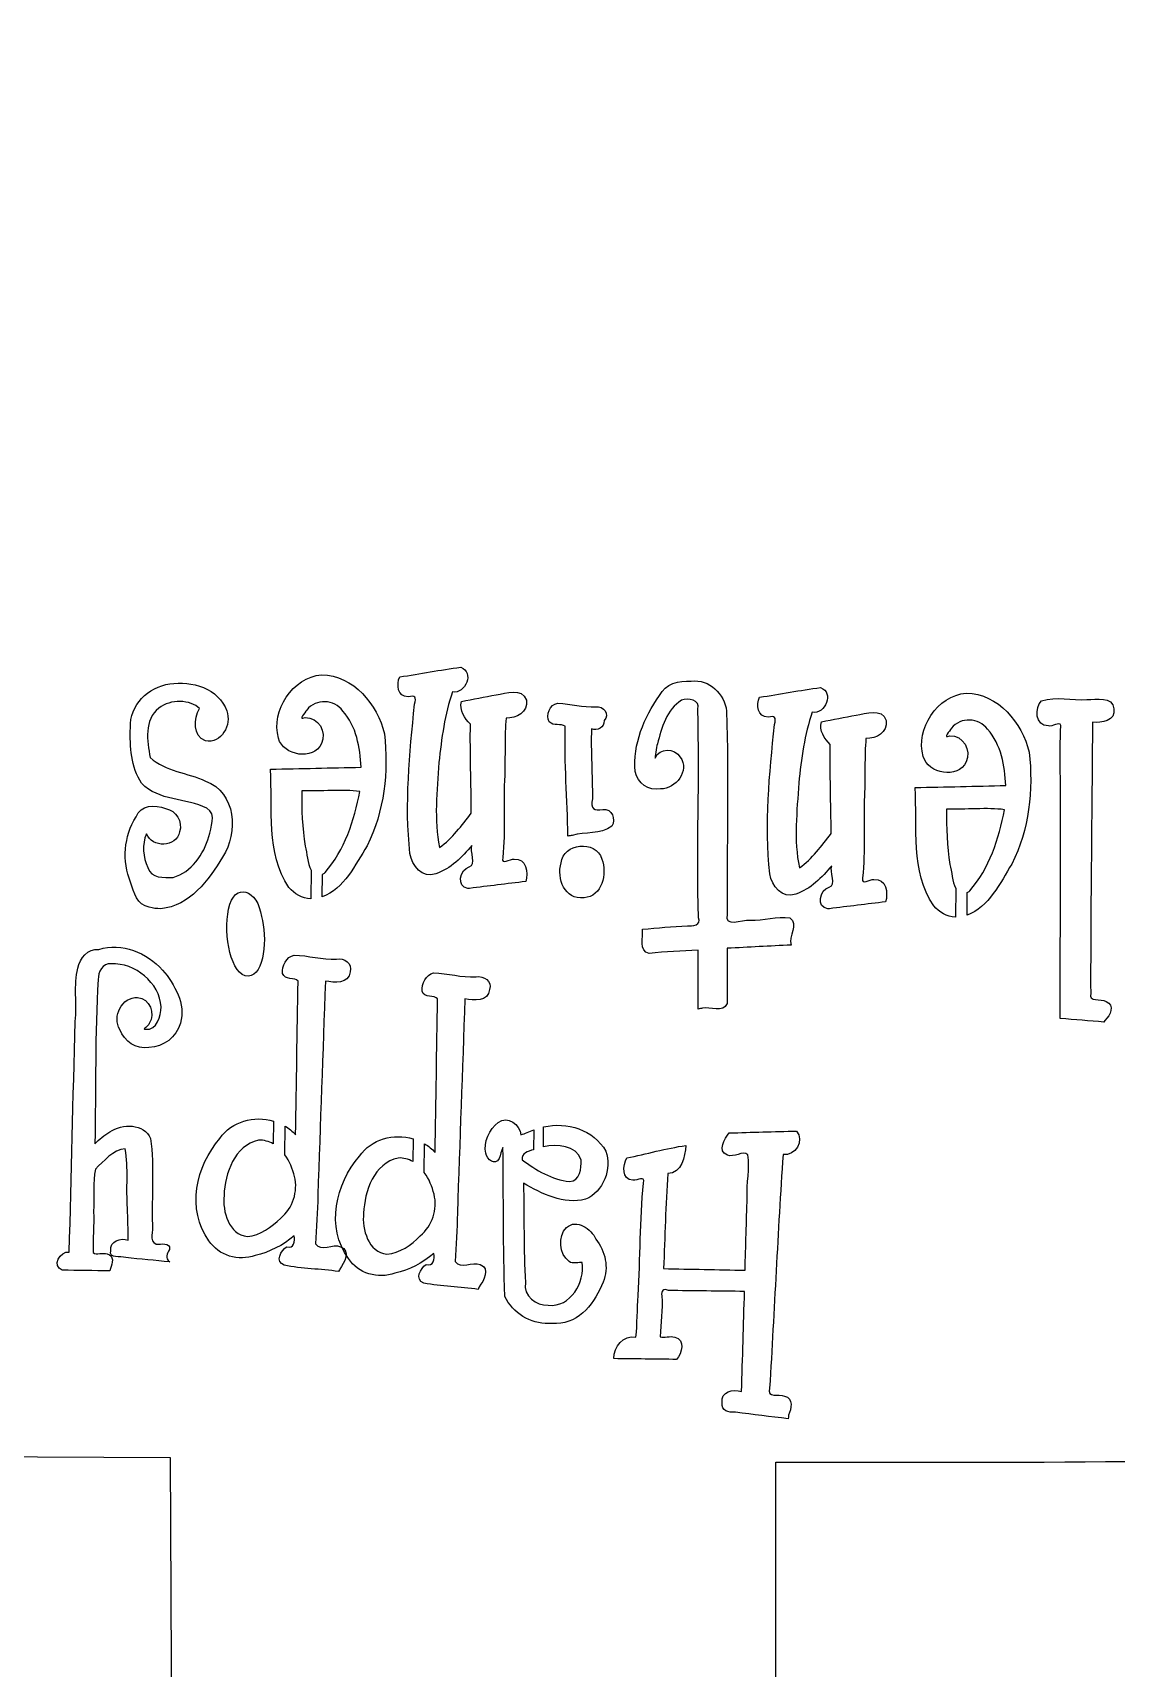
# Model space of a CAD drawing. Header units: centimetres. Extents: x -49.2 to 12.2, y -35.7 to 19.9.
# Drawn here: x -5.33 to 2.68, y -22.8 to -10.72 of the extents above; entities that cross this region are included whole.
import ezdxf

# ---------------------------------------------------------------- set-up
doc = ezdxf.new("R2010")
doc.units = ezdxf.units.CM
doc.header["$MEASUREMENT"] = 0
doc.layers.add('Layer 1', color=7, linetype='Continuous')

msp = doc.modelspace()

# ---------------------------------------------------------------- linework, layer by layer
at = {"layer": 'Layer 1', "color": 254}
msp.add_open_spline([(-4.13865, -35.56264), (-4.22964, -35.50513), (-4.24701, -34.604), (-4.27734, -28.36907), (-4.27734, -28.36907), (-4.27734, -28.36907), (-4.31201, -21.24124), (-4.31201, -21.24124), (-4.31201, -21.24124), (-4.31201, -21.24124), (-6.76703, -21.22823), (-6.76703, -21.22823), (-6.76703, -21.22823), (-8.51962, -21.21894), (-9.23604, -21.19257), (-9.27097, -21.13604), (-9.27097, -21.13604), (-9.29789, -21.09249), (-9.30585, -19.80331), (-9.28867, -18.27119), (-9.28867, -18.27119), (-9.27149, -16.73908), (-9.27877, -15.19768), (-9.30485, -14.84587), (-9.30485, -14.84587), (-9.30485, -14.84587), (-9.35227, -14.2062), (-9.35227, -14.2062), (-9.35227, -14.2062), (-9.35227, -14.2062), (-9.79465, -14.65517), (-9.79465, -14.65517), (-9.79465, -14.65517), (-9.79465, -14.65517), (-10.23703, -15.10413), (-10.23703, -15.10413), (-10.23703, -15.10413), (-10.23703, -15.10413), (-12.86795, -15.10413), (-12.86795, -15.10413), (-12.86795, -15.10413), (-12.86795, -15.10413), (-15.49887, -15.10413), (-15.49887, -15.10413), (-15.49887, -15.10413), (-15.49887, -15.10413), (-16.05989, -14.5045), (-16.05989, -14.5045), (-16.05989, -14.5045), (-16.05989, -14.5045), (-16.62091, -13.90486), (-16.62091, -13.90486), (-16.62091, -13.90486), (-16.62091, -13.90486), (-16.61948, -8.00331), (-16.61948, -8.00331), (-16.61948, -8.00331), (-16.61948, -8.00331), (-16.61804, -2.10177), (-16.61804, -2.10177), (-16.61804, -2.10177), (-16.61804, -2.10177), (-16.08503, -1.49499), (-16.08503, -1.49499), (-16.08503, -1.49499), (-16.08503, -1.49499), (-15.55202, -0.88822), (-15.55202, -0.88822), (-15.55202, -0.88822), (-15.55202, -0.88822), (-12.86636, -0.88822), (-12.86636, -0.88822), (-12.86636, -0.88822), (-12.86636, -0.88822), (-10.1807, -0.88822), (-10.1807, -0.88822), (-10.1807, -0.88822), (-10.1807, -0.88822), (-9.77748, -1.34489), (-9.77748, -1.34489), (-9.77748, -1.34489), (-9.77748, -1.34489), (-9.37427, -1.80157), (-9.37427, -1.80157), (-9.37427, -1.80157), (-9.37427, -1.80157), (-9.3316, -1.54328), (-9.3316, -1.54328), (-9.3316, -1.54328), (-9.30814, -1.40122), (-9.29033, 0.16134), (-9.29203, 1.92907), (-9.29203, 1.92907), (-9.29372, 3.6968), (-9.27135, 5.16693), (-9.24231, 5.19601), (-9.24231, 5.19601), (-9.21327, 5.2251), (-8.09207, 5.2645), (-6.75076, 5.28357), (-6.75076, 5.28357), (-6.75076, 5.28357), (-4.31201, 5.31824), (-4.31201, 5.31824), (-4.31201, 5.31824), (-4.31201, 5.31824), (-4.27734, 12.46087), (-4.27734, 12.46087), (-4.27734, 12.46087), (-4.27734, 12.46087), (-4.24267, 19.6035), (-4.24267, 19.6035), (-4.24267, 19.6035), (-4.24267, 19.6035), (-2.16257, 19.58297), (-2.16257, 19.58297), (-2.16257, 19.58297), (-0.89177, 19.57043), (-0.05538, 19.53537), (-0.01284, 19.49285), (-0.01284, 19.49285), (0.03258, 19.44744), (0.06339, 16.98585), (0.07581, 12.40951), (0.07581, 12.40951), (0.08627, 8.55195), (0.10766, 5.38294), (0.12334, 5.36726), (0.12334, 5.36726), (0.13902, 5.35158), (1.19144, 5.32369), (2.46205, 5.30528), (2.46205, 5.30528), (3.90603, 5.28436), (4.80477, 5.24483), (4.85896, 5.19985), (4.85896, 5.19985), (4.92615, 5.14409), (4.94634, 4.34545), (4.94868, 1.65176), (4.94868, 1.65176), (4.94868, 1.65176), (4.9517, -1.82438), (4.9517, -1.82438), (4.9517, -1.82438), (4.9517, -1.82438), (5.34742, -1.38954), (5.34742, -1.38954), (5.34742, -1.38954), (5.56507, -1.15038), (5.8281, -0.93194), (5.93194, -0.90412), (5.93194, -0.90412), (6.03578, -0.8763), (7.25869, -0.86915), (8.64953, -0.88822), (8.64953, -0.88822), (8.64953, -0.88822), (11.17832, -0.92289), (11.17832, -0.92289), (11.17832, -0.92289), (11.17832, -0.92289), (11.70265, -1.50299), (11.70265, -1.50299), (11.70265, -1.50299), (11.70265, -1.50299), (12.22698, -2.08309), (12.22698, -2.08309), (12.22698, -2.08309), (12.22698, -2.08309), (12.22698, -7.98721), (12.22698, -7.98721), (12.22698, -7.98721), (12.22698, -7.98721), (12.22698, -13.89133), (12.22698, -13.89133), (12.22698, -13.89133), (12.22698, -13.89133), (11.69612, -14.49773), (11.69612, -14.49773), (11.69612, -14.49773), (11.69612, -14.49773), (11.16525, -15.10413), (11.16525, -15.10413), (11.16525, -15.10413), (11.16525, -15.10413), (8.48997, -15.10413), (8.48997, -15.10413), (8.48997, -15.10413), (8.48997, -15.10413), (5.81468, -15.10413), (5.81468, -15.10413), (5.81468, -15.10413), (5.81468, -15.10413), (5.38207, -14.64067), (5.38207, -14.64067), (5.38207, -14.64067), (5.38207, -14.64067), (4.94945, -14.17721), (4.94945, -14.17721), (4.94945, -14.17721), (4.94945, -14.17721), (4.93022, -17.65148), (4.93022, -17.65148), (4.93022, -17.65148), (4.91965, -19.56233), (4.89264, -21.14408), (4.87022, -21.16647), (4.87022, -21.16647), (4.8099, -21.22673), (3.381, -21.27549), (1.66907, -21.27571), (1.66907, -21.27571), (1.66907, -21.27571), (0.1608, -21.27591), (0.1608, -21.27591), (0.1608, -21.27591), (0.1608, -21.27591), (0.1608, -28.38143), (0.1608, -28.38143), (0.1608, -28.38143), (0.1608, -35.33547), (0.15794, -35.48847), (0.02666, -35.55873), (0.02666, -35.55873), (-0.14546, -35.65085), (-3.99338, -35.65446), (-4.13865, -35.56264)], degree=3, knots=[0, 0, 0, 0, 0.01724138, 0.01724138, 0.01724138, 0.01724138, 0.03448276, 0.03448276, 0.03448276, 0.03448276, 0.05172414, 0.05172414, 0.05172414, 0.05172414, 0.06896552, 0.06896552, 0.06896552, 0.06896552, 0.0862069, 0.0862069, 0.0862069, 0.0862069, 0.10344828, 0.10344828, 0.10344828, 0.10344828, 0.12068966, 0.12068966, 0.12068966, 0.12068966, 0.13793103, 0.13793103, 0.13793103, 0.13793103, 0.15517241, 0.15517241, 0.15517241, 0.15517241, 0.17241379, 0.17241379, 0.17241379, 0.17241379, 0.18965517, 0.18965517, 0.18965517, 0.18965517, 0.20689655, 0.20689655, 0.20689655, 0.20689655, 0.22413793, 0.22413793, 0.22413793, 0.22413793, 0.24137931, 0.24137931, 0.24137931, 0.24137931, 0.25862069, 0.25862069, 0.25862069, 0.25862069, 0.27586207, 0.27586207, 0.27586207, 0.27586207, 0.29310345, 0.29310345, 0.29310345, 0.29310345, 0.31034483, 0.31034483, 0.31034483, 0.31034483, 0.32758621, 0.32758621, 0.32758621, 0.32758621, 0.34482759, 0.34482759, 0.34482759, 0.34482759, 0.36206897, 0.36206897, 0.36206897, 0.36206897, 0.37931034, 0.37931034, 0.37931034, 0.37931034, 0.39655172, 0.39655172, 0.39655172, 0.39655172, 0.4137931, 0.4137931, 0.4137931, 0.4137931, 0.43103448, 0.43103448, 0.43103448, 0.43103448, 0.44827586, 0.44827586, 0.44827586, 0.44827586, 0.46551724, 0.46551724, 0.46551724, 0.46551724, 0.48275862, 0.48275862, 0.48275862, 0.48275862, 0.5, 0.5, 0.5, 0.5, 0.51724138, 0.51724138, 0.51724138, 0.51724138, 0.53448276, 0.53448276, 0.53448276, 0.53448276, 0.55172414, 0.55172414, 0.55172414, 0.55172414, 0.56896552, 0.56896552, 0.56896552, 0.56896552, 0.5862069, 0.5862069, 0.5862069, 0.5862069, 0.60344828, 0.60344828, 0.60344828, 0.60344828, 0.62068966, 0.62068966, 0.62068966, 0.62068966, 0.63793103, 0.63793103, 0.63793103, 0.63793103, 0.65517241, 0.65517241, 0.65517241, 0.65517241, 0.67241379, 0.67241379, 0.67241379, 0.67241379, 0.68965517, 0.68965517, 0.68965517, 0.68965517, 0.70689655, 0.70689655, 0.70689655, 0.70689655, 0.72413793, 0.72413793, 0.72413793, 0.72413793, 0.74137931, 0.74137931, 0.74137931, 0.74137931, 0.75862069, 0.75862069, 0.75862069, 0.75862069, 0.77586207, 0.77586207, 0.77586207, 0.77586207, 0.79310345, 0.79310345, 0.79310345, 0.79310345, 0.81034483, 0.81034483, 0.81034483, 0.81034483, 0.82758621, 0.82758621, 0.82758621, 0.82758621, 0.84482759, 0.84482759, 0.84482759, 0.84482759, 0.86206897, 0.86206897, 0.86206897, 0.86206897, 0.87931034, 0.87931034, 0.87931034, 0.87931034, 0.89655172, 0.89655172, 0.89655172, 0.89655172, 0.9137931, 0.9137931, 0.9137931, 0.9137931, 0.93103448, 0.93103448, 0.93103448, 0.93103448, 0.94827586, 0.94827586, 0.94827586, 0.94827586, 0.96551724, 0.96551724, 0.96551724, 0.96551724, 1, 1, 1, 1], dxfattribs=at)
at = {"layer": 'Layer 1'}
for points, knots in [([(-2.10081, -17.03804), (-1.96367, -17.02059), (-1.82477, -17.00419), (-1.68688, -16.98773), (-1.68688, -16.98773), (-1.66588, -16.92248), (-1.68243, -16.81149), (-1.77222, -16.82258), (-1.77222, -16.82258), (-1.80238, -16.81641), (-1.86867, -16.87314), (-1.8563, -16.81031), (-1.8563, -16.81031), (-1.83558, -16.60951), (-1.85281, -16.40667), (-1.8422, -16.20423), (-1.8422, -16.20423), (-1.83735, -16.06409), (-1.84297, -15.91429), (-1.83167, -15.78007), (-1.83167, -15.78007), (-1.75659, -15.785), (-1.6677, -15.7364), (-1.68208, -15.64937), (-1.68208, -15.64937), (-1.71464, -15.55081), (-1.83279, -15.60035), (-1.90478, -15.60855), (-1.90478, -15.60855), (-1.99032, -15.62434), (-2.0757, -15.64103), (-2.16109, -15.65766), (-2.16109, -15.65766), (-2.17819, -15.72495), (-2.13904, -15.78131), (-2.09532, -15.82563), (-2.09532, -15.82563), (-2.09842, -16.04038), (-2.09059, -16.2639), (-2.08866, -16.48189), (-2.08866, -16.48189), (-2.16071, -16.57262), (-2.22836, -16.67093), (-2.32305, -16.73624), (-2.32305, -16.73624), (-2.36646, -16.53121), (-2.34011, -16.31676), (-2.32831, -16.10865), (-2.32831, -16.10865), (-2.30857, -15.93434), (-2.28489, -15.74717), (-2.22843, -15.58739), (-2.22843, -15.58739), (-2.13126, -15.60516), (-2.06374, -15.43833), (-2.16726, -15.40572), (-2.16726, -15.40572), (-2.31675, -15.4241), (-2.46712, -15.45419), (-2.61703, -15.47646), (-2.61703, -15.47646), (-2.6446, -15.53154), (-2.63256, -15.62592), (-2.55492, -15.6231), (-2.55492, -15.6231), (-2.50476, -15.61208), (-2.49218, -15.62572), (-2.50746, -15.67737), (-2.50746, -15.67737), (-2.54484, -16.04325), (-2.58219, -16.41467), (-2.54198, -16.78145), (-2.54198, -16.78145), (-2.52915, -16.87008), (-2.44893, -16.96865), (-2.3505, -16.93003), (-2.3505, -16.93003), (-2.24006, -16.89377), (-2.15659, -16.80741), (-2.0845, -16.72035), (-2.0845, -16.72035), (-2.10215, -16.76421), (-2.04666, -16.86661), (-2.10329, -16.87864), (-2.10329, -16.87864), (-2.17315, -16.89567), (-2.20111, -17.03039), (-2.11384, -17.03833), (-2.11384, -17.03833), (-2.1095, -17.03822), (-2.10511, -17.03881), (-2.10081, -17.03804)], [0, 0, 0, 0, 0.04166667, 0.04166667, 0.04166667, 0.04166667, 0.08333333, 0.08333333, 0.08333333, 0.08333333, 0.125, 0.125, 0.125, 0.125, 0.16666667, 0.16666667, 0.16666667, 0.16666667, 0.20833333, 0.20833333, 0.20833333, 0.20833333, 0.25, 0.25, 0.25, 0.25, 0.29166667, 0.29166667, 0.29166667, 0.29166667, 0.33333333, 0.33333333, 0.33333333, 0.33333333, 0.375, 0.375, 0.375, 0.375, 0.41666667, 0.41666667, 0.41666667, 0.41666667, 0.45833333, 0.45833333, 0.45833333, 0.45833333, 0.5, 0.5, 0.5, 0.5, 0.54166667, 0.54166667, 0.54166667, 0.54166667, 0.58333333, 0.58333333, 0.58333333, 0.58333333, 0.625, 0.625, 0.625, 0.625, 0.66666667, 0.66666667, 0.66666667, 0.66666667, 0.70833333, 0.70833333, 0.70833333, 0.70833333, 0.75, 0.75, 0.75, 0.75, 0.79166667, 0.79166667, 0.79166667, 0.79166667, 0.83333333, 0.83333333, 0.83333333, 0.83333333, 0.875, 0.875, 0.875, 0.875, 0.91666667, 0.91666667, 0.91666667, 0.91666667, 1, 1, 1, 1]), ([(-4.38233, -17.18797), (-4.16779, -17.17001), (-4.02955, -16.97536), (-3.92539, -16.80705), (-3.92539, -16.80705), (-3.80801, -16.62627), (-3.82491, -16.3298), (-4.0518, -16.24621), (-4.0518, -16.24621), (-4.18509, -16.182), (-4.34813, -16.17686), (-4.46062, -16.07181), (-4.46062, -16.07181), (-4.48457, -15.95366), (-4.50744, -15.79024), (-4.39585, -15.70711), (-4.39585, -15.70711), (-4.31298, -15.63923), (-4.16173, -15.64293), (-4.09526, -15.71101), (-4.09526, -15.71101), (-4.14057, -15.78198), (-4.14629, -15.91591), (-4.05256, -15.9486), (-4.05256, -15.9486), (-3.93633, -15.97309), (-3.85536, -15.82817), (-3.89543, -15.728), (-3.89543, -15.728), (-3.95194, -15.56076), (-4.15638, -15.50312), (-4.31609, -15.52827), (-4.31609, -15.52827), (-4.4741, -15.54915), (-4.61515, -15.68498), (-4.60633, -15.85151), (-4.60633, -15.85151), (-4.61234, -15.99154), (-4.60299, -16.14313), (-4.52413, -16.26189), (-4.52413, -16.26189), (-4.39725, -16.39556), (-4.19587, -16.36883), (-4.04103, -16.44564), (-4.04103, -16.44564), (-3.96784, -16.49133), (-4.01476, -16.58995), (-4.02653, -16.6559), (-4.02653, -16.6559), (-4.06627, -16.78499), (-4.15549, -16.92049), (-4.29059, -16.95698), (-4.29059, -16.95698), (-4.35912, -16.95629), (-4.45527, -16.96849), (-4.4786, -16.88423), (-4.4786, -16.88423), (-4.51332, -16.80679), (-4.52327, -16.71431), (-4.48763, -16.6351), (-4.48763, -16.6351), (-4.44798, -16.74147), (-4.26661, -16.73661), (-4.24388, -16.62098), (-4.24388, -16.62098), (-4.21756, -16.54551), (-4.26908, -16.46322), (-4.34671, -16.449), (-4.34671, -16.449), (-4.42235, -16.41959), (-4.53261, -16.41941), (-4.5648, -16.51006), (-4.5648, -16.51006), (-4.65477, -16.65368), (-4.66953, -16.83615), (-4.60485, -16.99281), (-4.60485, -16.99281), (-4.5809, -17.06669), (-4.55794, -17.16491), (-4.46737, -17.17619), (-4.46737, -17.17619), (-4.43979, -17.184), (-4.41128, -17.18941), (-4.38233, -17.18797)], [0, 0, 0, 0, 0.04545455, 0.04545455, 0.04545455, 0.04545455, 0.09090909, 0.09090909, 0.09090909, 0.09090909, 0.13636364, 0.13636364, 0.13636364, 0.13636364, 0.18181818, 0.18181818, 0.18181818, 0.18181818, 0.22727273, 0.22727273, 0.22727273, 0.22727273, 0.27272727, 0.27272727, 0.27272727, 0.27272727, 0.31818182, 0.31818182, 0.31818182, 0.31818182, 0.36363636, 0.36363636, 0.36363636, 0.36363636, 0.40909091, 0.40909091, 0.40909091, 0.40909091, 0.45454545, 0.45454545, 0.45454545, 0.45454545, 0.5, 0.5, 0.5, 0.5, 0.54545455, 0.54545455, 0.54545455, 0.54545455, 0.59090909, 0.59090909, 0.59090909, 0.59090909, 0.63636364, 0.63636364, 0.63636364, 0.63636364, 0.68181818, 0.68181818, 0.68181818, 0.68181818, 0.72727273, 0.72727273, 0.72727273, 0.72727273, 0.77272727, 0.77272727, 0.77272727, 0.77272727, 0.81818182, 0.81818182, 0.81818182, 0.81818182, 0.86363636, 0.86363636, 0.86363636, 0.86363636, 0.90909091, 0.90909091, 0.90909091, 0.90909091, 1, 1, 1, 1]), ([(-3.27494, -17.11634), (-3.27494, -17.11634), (-3.27245, -16.90314), (-3.27245, -16.90314), (-3.27245, -16.90314), (-3.29999, -16.85147), (-3.30013, -16.78017), (-3.31597, -16.72588), (-3.31597, -16.72588), (-3.33754, -16.59155), (-3.34206, -16.4547), (-3.34159, -16.31824), (-3.34159, -16.31824), (-3.20176, -16.32213), (-3.03695, -16.30492), (-2.91266, -16.32195), (-2.91266, -16.32195), (-2.95254, -16.53616), (-3.02381, -16.75574), (-3.16933, -16.92172), (-3.16933, -16.92172), (-3.17499, -16.92616), (-3.18108, -16.93053), (-3.18728, -16.93454), (-3.18728, -16.93454), (-3.18728, -16.93454), (-3.18923, -17.10084), (-3.18923, -17.10084), (-3.18923, -17.10084), (-3.02894, -17.04181), (-2.94313, -16.86172), (-2.85874, -16.72341), (-2.85874, -16.72341), (-2.73069, -16.47071), (-2.69835, -16.17471), (-2.73011, -15.89633), (-2.73011, -15.89633), (-2.78246, -15.6815), (-2.95823, -15.46333), (-3.1948, -15.46097), (-3.1948, -15.46097), (-3.40951, -15.47948), (-3.56874, -15.7249), (-3.51333, -15.9293), (-3.51333, -15.9293), (-3.47684, -16.05804), (-3.25479, -16.09833), (-3.19553, -15.96862), (-3.19553, -15.96862), (-3.15531, -15.88394), (-3.21749, -15.77084), (-3.31617, -15.77743), (-3.31617, -15.77743), (-3.37241, -15.79871), (-3.31775, -15.74043), (-3.30379, -15.72113), (-3.30379, -15.72113), (-3.237, -15.63401), (-3.10165, -15.6421), (-3.03728, -15.72858), (-3.03728, -15.72858), (-2.93673, -15.8411), (-2.90998, -15.99826), (-2.9032, -16.14358), (-2.9032, -16.14358), (-3.12642, -16.14852), (-3.34965, -16.15362), (-3.57288, -16.15833), (-3.57288, -16.15833), (-3.55373, -16.44929), (-3.60875, -16.77624), (-3.43546, -17.03065), (-3.43546, -17.03065), (-3.39566, -17.07885), (-3.33733, -17.112), (-3.27494, -17.11634)], [0, 0, 0, 0, 0.05, 0.05, 0.05, 0.05, 0.1, 0.1, 0.1, 0.1, 0.15, 0.15, 0.15, 0.15, 0.2, 0.2, 0.2, 0.2, 0.25, 0.25, 0.25, 0.25, 0.3, 0.3, 0.3, 0.3, 0.35, 0.35, 0.35, 0.35, 0.4, 0.4, 0.4, 0.4, 0.45, 0.45, 0.45, 0.45, 0.5, 0.5, 0.5, 0.5, 0.55, 0.55, 0.55, 0.55, 0.6, 0.6, 0.6, 0.6, 0.65, 0.65, 0.65, 0.65, 0.7, 0.7, 0.7, 0.7, 0.75, 0.75, 0.75, 0.75, 0.8, 0.8, 0.8, 0.8, 0.85, 0.85, 0.85, 0.85, 0.9, 0.9, 0.9, 0.9, 1, 1, 1, 1]), ([(-0.38163, -17.92152), (-0.32454, -17.90998), (-0.22765, -17.96107), (-0.19977, -17.8878), (-0.19977, -17.8878), (-0.19806, -17.75236), (-0.19889, -17.61633), (-0.19803, -17.48067), (-0.19803, -17.48067), (-0.04039, -17.47225), (0.11723, -17.46348), (0.27496, -17.45677), (0.27496, -17.45677), (0.25018, -17.39178), (0.33142, -17.30415), (0.26525, -17.25516), (0.26525, -17.25516), (0.16877, -17.24495), (0.0679, -17.27335), (-0.03001, -17.27399), (-0.03001, -17.27399), (-0.09122, -17.26407), (-0.2251, -17.33342), (-0.1983, -17.22748), (-0.1983, -17.22748), (-0.20072, -16.72807), (-0.18906, -16.22805), (-0.20283, -15.72902), (-0.20283, -15.72902), (-0.21804, -15.60332), (-0.3314, -15.48969), (-0.46396, -15.50862), (-0.46396, -15.50862), (-0.55491, -15.50009), (-0.65489, -15.52733), (-0.69835, -15.61493), (-0.69835, -15.61493), (-0.81377, -15.77587), (-0.89679, -15.97453), (-0.87807, -16.17582), (-0.87807, -16.17582), (-0.86339, -16.26232), (-0.77647, -16.32094), (-0.69056, -16.30366), (-0.69056, -16.30366), (-0.57861, -16.30422), (-0.47389, -16.16898), (-0.54482, -16.0684), (-0.54482, -16.0684), (-0.58676, -16.00036), (-0.69901, -15.99775), (-0.7309, -16.07603), (-0.7309, -16.07603), (-0.73375, -16.07068), (-0.72159, -15.99734), (-0.71437, -15.97121), (-0.71437, -15.97121), (-0.68164, -15.85435), (-0.64766, -15.71437), (-0.5354, -15.64928), (-0.5354, -15.64928), (-0.48768, -15.63067), (-0.39496, -15.64301), (-0.4162, -15.7152), (-0.4162, -15.7152), (-0.39988, -16.22827), (-0.42712, -16.7431), (-0.41005, -17.25519), (-0.41005, -17.25519), (-0.38632, -17.30904), (-0.45607, -17.31795), (-0.49298, -17.31384), (-0.49298, -17.31384), (-0.60343, -17.31876), (-0.71354, -17.33066), (-0.82376, -17.3394), (-0.82376, -17.3394), (-0.81837, -17.39669), (-0.85516, -17.50163), (-0.77419, -17.5196), (-0.77419, -17.5196), (-0.65569, -17.50375), (-0.53386, -17.5014), (-0.4136, -17.49362), (-0.4136, -17.49362), (-0.41258, -17.63928), (-0.41262, -17.78494), (-0.41229, -17.9306), (-0.41229, -17.9306), (-0.40207, -17.92757), (-0.39185, -17.92454), (-0.38163, -17.92152)], [0, 0, 0, 0, 0.04166667, 0.04166667, 0.04166667, 0.04166667, 0.08333333, 0.08333333, 0.08333333, 0.08333333, 0.125, 0.125, 0.125, 0.125, 0.16666667, 0.16666667, 0.16666667, 0.16666667, 0.20833333, 0.20833333, 0.20833333, 0.20833333, 0.25, 0.25, 0.25, 0.25, 0.29166667, 0.29166667, 0.29166667, 0.29166667, 0.33333333, 0.33333333, 0.33333333, 0.33333333, 0.375, 0.375, 0.375, 0.375, 0.41666667, 0.41666667, 0.41666667, 0.41666667, 0.45833333, 0.45833333, 0.45833333, 0.45833333, 0.5, 0.5, 0.5, 0.5, 0.54166667, 0.54166667, 0.54166667, 0.54166667, 0.58333333, 0.58333333, 0.58333333, 0.58333333, 0.625, 0.625, 0.625, 0.625, 0.66666667, 0.66666667, 0.66666667, 0.66666667, 0.70833333, 0.70833333, 0.70833333, 0.70833333, 0.75, 0.75, 0.75, 0.75, 0.79166667, 0.79166667, 0.79166667, 0.79166667, 0.83333333, 0.83333333, 0.83333333, 0.83333333, 0.875, 0.875, 0.875, 0.875, 0.91666667, 0.91666667, 0.91666667, 0.91666667, 1, 1, 1, 1]), ([(0.55713, -17.18823), (0.69427, -17.17078), (0.83317, -17.15437), (0.97106, -17.13792), (0.97106, -17.13792), (0.99206, -17.07266), (0.97551, -16.96168), (0.88572, -16.97277), (0.88572, -16.97277), (0.85556, -16.96659), (0.78927, -17.02332), (0.80163, -16.96049), (0.80163, -16.96049), (0.82235, -16.7597), (0.80513, -16.55686), (0.81573, -16.35442), (0.81573, -16.35442), (0.82059, -16.21427), (0.81497, -16.06447), (0.82627, -15.93026), (0.82627, -15.93026), (0.90135, -15.93519), (0.99024, -15.88659), (0.97585, -15.79955), (0.97585, -15.79955), (0.9433, -15.701), (0.82514, -15.75053), (0.75316, -15.75873), (0.75316, -15.75873), (0.66761, -15.77453), (0.58224, -15.79122), (0.49685, -15.80785), (0.49685, -15.80785), (0.47974, -15.87513), (0.5189, -15.9315), (0.56262, -15.97581), (0.56262, -15.97581), (0.55951, -16.19056), (0.56734, -16.41408), (0.56927, -16.63208), (0.56927, -16.63208), (0.49722, -16.72281), (0.42957, -16.82111), (0.33488, -16.88642), (0.33488, -16.88642), (0.29147, -16.6814), (0.31783, -16.46694), (0.32963, -16.25884), (0.32963, -16.25884), (0.34936, -16.08453), (0.37305, -15.89736), (0.4295, -15.73758), (0.4295, -15.73758), (0.52667, -15.75535), (0.5942, -15.58852), (0.49068, -15.5559), (0.49068, -15.5559), (0.34119, -15.57429), (0.19081, -15.60437), (0.0409, -15.62664), (0.0409, -15.62664), (0.01333, -15.68172), (0.02538, -15.7761), (0.10301, -15.77328), (0.10301, -15.77328), (0.15317, -15.76227), (0.16576, -15.77591), (0.15048, -15.82755), (0.15048, -15.82755), (0.11309, -16.19344), (0.07575, -16.56486), (0.11596, -16.93163), (0.11596, -16.93163), (0.12878, -17.02027), (0.209, -17.11884), (0.30743, -17.08022), (0.30743, -17.08022), (0.41787, -17.04396), (0.50135, -16.9576), (0.57343, -16.87054), (0.57343, -16.87054), (0.55579, -16.91439), (0.61127, -17.0168), (0.55465, -17.02883), (0.55465, -17.02883), (0.48479, -17.04586), (0.45682, -17.18058), (0.5441, -17.18851), (0.5441, -17.18851), (0.54844, -17.1884), (0.55282, -17.18899), (0.55713, -17.18823)], [0, 0, 0, 0, 0.04166667, 0.04166667, 0.04166667, 0.04166667, 0.08333333, 0.08333333, 0.08333333, 0.08333333, 0.125, 0.125, 0.125, 0.125, 0.16666667, 0.16666667, 0.16666667, 0.16666667, 0.20833333, 0.20833333, 0.20833333, 0.20833333, 0.25, 0.25, 0.25, 0.25, 0.29166667, 0.29166667, 0.29166667, 0.29166667, 0.33333333, 0.33333333, 0.33333333, 0.33333333, 0.375, 0.375, 0.375, 0.375, 0.41666667, 0.41666667, 0.41666667, 0.41666667, 0.45833333, 0.45833333, 0.45833333, 0.45833333, 0.5, 0.5, 0.5, 0.5, 0.54166667, 0.54166667, 0.54166667, 0.54166667, 0.58333333, 0.58333333, 0.58333333, 0.58333333, 0.625, 0.625, 0.625, 0.625, 0.66666667, 0.66666667, 0.66666667, 0.66666667, 0.70833333, 0.70833333, 0.70833333, 0.70833333, 0.75, 0.75, 0.75, 0.75, 0.79166667, 0.79166667, 0.79166667, 0.79166667, 0.83333333, 0.83333333, 0.83333333, 0.83333333, 0.875, 0.875, 0.875, 0.875, 0.91666667, 0.91666667, 0.91666667, 0.91666667, 1, 1, 1, 1]), ([(-1.3438, -16.64724), (-1.24741, -16.61975), (-1.13521, -16.64132), (-1.05081, -16.57988), (-1.05081, -16.57988), (-1.01906, -16.52707), (-1.04884, -16.44612), (-1.11795, -16.45489), (-1.11795, -16.45489), (-1.18246, -16.46892), (-1.20966, -16.45017), (-1.1936, -16.37675), (-1.1936, -16.37675), (-1.19485, -16.20611), (-1.20583, -16.0247), (-1.20131, -15.8607), (-1.20131, -15.8607), (-1.15722, -15.87735), (-1.10495, -15.84866), (-1.10811, -15.79969), (-1.10811, -15.79969), (-1.06468, -15.75335), (-1.11131, -15.68888), (-1.16901, -15.69736), (-1.16901, -15.69736), (-1.2644, -15.70144), (-1.35394, -15.67611), (-1.44919, -15.6715), (-1.44919, -15.6715), (-1.51043, -15.67643), (-1.53918, -15.76071), (-1.51245, -15.80886), (-1.51245, -15.80886), (-1.48178, -15.8408), (-1.42687, -15.82079), (-1.39515, -15.83977), (-1.39515, -15.83977), (-1.40179, -16.10906), (-1.37949, -16.38158), (-1.37512, -16.65208), (-1.37512, -16.65208), (-1.36468, -16.65047), (-1.35424, -16.64885), (-1.3438, -16.64724)], [0, 0, 0, 0, 0.08333333, 0.08333333, 0.08333333, 0.08333333, 0.16666667, 0.16666667, 0.16666667, 0.16666667, 0.25, 0.25, 0.25, 0.25, 0.33333333, 0.33333333, 0.33333333, 0.33333333, 0.41666667, 0.41666667, 0.41666667, 0.41666667, 0.5, 0.5, 0.5, 0.5, 0.58333333, 0.58333333, 0.58333333, 0.58333333, 0.66666667, 0.66666667, 0.66666667, 0.66666667, 0.75, 0.75, 0.75, 0.75, 0.83333333, 0.83333333, 0.83333333, 0.83333333, 1, 1, 1, 1]), ([(1.4871, -17.25142), (1.4871, -17.25142), (1.4896, -17.03822), (1.4896, -17.03822), (1.4896, -17.03822), (1.46206, -16.98654), (1.46192, -16.91524), (1.44608, -16.86096), (1.44608, -16.86096), (1.42451, -16.72662), (1.41998, -16.58978), (1.42045, -16.45332), (1.42045, -16.45332), (1.56029, -16.45721), (1.72509, -16.44), (1.84938, -16.45703), (1.84938, -16.45703), (1.80951, -16.67124), (1.73823, -16.89082), (1.59272, -17.0568), (1.59272, -17.0568), (1.58705, -17.06124), (1.58097, -17.06561), (1.57476, -17.06961), (1.57476, -17.06961), (1.57476, -17.06961), (1.57282, -17.23592), (1.57282, -17.23592), (1.57282, -17.23592), (1.7331, -17.17689), (1.81891, -16.9968), (1.9033, -16.85849), (1.9033, -16.85849), (2.03135, -16.60579), (2.06369, -16.30978), (2.03194, -16.03141), (2.03194, -16.03141), (1.97958, -15.81658), (1.80381, -15.5984), (1.56724, -15.59604), (1.56724, -15.59604), (1.35254, -15.61456), (1.19331, -15.85997), (1.24872, -16.06438), (1.24872, -16.06438), (1.28521, -16.19312), (1.50725, -16.23341), (1.56652, -16.1037), (1.56652, -16.1037), (1.60673, -16.01902), (1.54456, -15.90592), (1.44588, -15.91251), (1.44588, -15.91251), (1.38963, -15.93379), (1.4443, -15.87551), (1.45826, -15.8562), (1.45826, -15.8562), (1.52505, -15.76909), (1.6604, -15.77718), (1.72476, -15.86366), (1.72476, -15.86366), (1.82532, -15.97618), (1.85207, -16.13333), (1.85885, -16.27866), (1.85885, -16.27866), (1.63562, -16.2836), (1.4124, -16.2887), (1.18916, -16.29341), (1.18916, -16.29341), (1.20832, -16.58437), (1.1533, -16.91132), (1.32659, -17.16572), (1.32659, -17.16572), (1.36639, -17.21393), (1.42472, -17.24708), (1.4871, -17.25142)], [0, 0, 0, 0, 0.05, 0.05, 0.05, 0.05, 0.1, 0.1, 0.1, 0.1, 0.15, 0.15, 0.15, 0.15, 0.2, 0.2, 0.2, 0.2, 0.25, 0.25, 0.25, 0.25, 0.3, 0.3, 0.3, 0.3, 0.35, 0.35, 0.35, 0.35, 0.4, 0.4, 0.4, 0.4, 0.45, 0.45, 0.45, 0.45, 0.5, 0.5, 0.5, 0.5, 0.55, 0.55, 0.55, 0.55, 0.6, 0.6, 0.6, 0.6, 0.65, 0.65, 0.65, 0.65, 0.7, 0.7, 0.7, 0.7, 0.75, 0.75, 0.75, 0.75, 0.8, 0.8, 0.8, 0.8, 0.85, 0.85, 0.85, 0.85, 0.9, 0.9, 0.9, 0.9, 1, 1, 1, 1]), ([(2.59274, -18.01051), (2.62956, -17.9753), (2.66849, -17.90035), (2.60085, -17.87381), (2.60085, -17.87381), (2.55983, -17.8475), (2.46877, -17.88207), (2.48609, -17.8108), (2.48609, -17.8108), (2.48466, -17.14425), (2.49623, -16.4777), (2.49948, -15.81114), (2.49948, -15.81114), (2.56515, -15.81811), (2.6731, -15.80099), (2.65826, -15.71138), (2.65826, -15.71138), (2.64914, -15.61769), (2.52558, -15.64571), (2.45891, -15.64314), (2.45891, -15.64314), (2.34779, -15.6539), (2.23144, -15.61688), (2.12403, -15.65258), (2.12403, -15.65258), (2.07009, -15.70003), (2.07535, -15.844), (2.17396, -15.8386), (2.17396, -15.8386), (2.20177, -15.84967), (2.25412, -15.80319), (2.26648, -15.83491), (2.26648, -15.83491), (2.2531, -16.06325), (2.26811, -16.29348), (2.26251, -16.52315), (2.26251, -16.52315), (2.26218, -17.01489), (2.26187, -17.50664), (2.26203, -17.99839), (2.26203, -17.99839), (2.36935, -18.00706), (2.47661, -18.01631), (2.58388, -18.0256), (2.58388, -18.0256), (2.58388, -18.0256), (2.59091, -18.01362), (2.59091, -18.01362), (2.59091, -18.01362), (2.59091, -18.01362), (2.59274, -18.01051), (2.59274, -18.01051)], [0, 0, 0, 0, 0.07142857, 0.07142857, 0.07142857, 0.07142857, 0.14285714, 0.14285714, 0.14285714, 0.14285714, 0.21428571, 0.21428571, 0.21428571, 0.21428571, 0.28571429, 0.28571429, 0.28571429, 0.28571429, 0.35714286, 0.35714286, 0.35714286, 0.35714286, 0.42857143, 0.42857143, 0.42857143, 0.42857143, 0.5, 0.5, 0.5, 0.5, 0.57142857, 0.57142857, 0.57142857, 0.57142857, 0.64285714, 0.64285714, 0.64285714, 0.64285714, 0.71428571, 0.71428571, 0.71428571, 0.71428571, 0.78571429, 0.78571429, 0.78571429, 0.78571429, 0.85714286, 0.85714286, 0.85714286, 0.85714286, 1, 1, 1, 1]), ([(-1.25626, -17.10685), (-1.12093, -17.09959), (-1.08379, -16.92823), (-1.12483, -16.82134), (-1.12483, -16.82134), (-1.16752, -16.67828), (-1.41231, -16.70157), (-1.4252, -16.85039), (-1.4252, -16.85039), (-1.45964, -16.96538), (-1.39889, -17.12556), (-1.25626, -17.10685)], [0, 0, 0, 0, 0.25, 0.25, 0.25, 0.25, 0.5, 0.5, 0.5, 0.5, 1, 1, 1, 1]), ([(-3.73563, -17.68556), (-3.61442, -17.68209), (-3.59397, -17.39828), (-3.63931, -17.24542), (-3.63931, -17.24542), (-3.66178, -17.04923), (-3.83987, -16.98263), (-3.88182, -17.19155), (-3.88182, -17.19155), (-3.92193, -17.38053), (-3.86393, -17.68896), (-3.73563, -17.68556)], [0, 0, 0, 0, 0.25, 0.25, 0.25, 0.25, 0.5, 0.5, 0.5, 0.5, 1, 1, 1, 1]), ([(-4.75482, -19.8438), (-4.73738, -19.80867), (-4.7252, -19.74779), (-4.7781, -19.7368), (-4.7781, -19.7368), (-4.81051, -19.72445), (-4.85841, -19.74697), (-4.88185, -19.72741), (-4.88185, -19.72741), (-4.88445, -19.6269), (-4.87472, -19.52549), (-4.87811, -19.42436), (-4.87811, -19.42436), (-4.87129, -19.32102), (-4.88512, -19.20811), (-4.86539, -19.11075), (-4.86539, -19.11075), (-4.80264, -19.05322), (-4.73361, -18.96353), (-4.64563, -18.96177), (-4.64563, -18.96177), (-4.61864, -19.10507), (-4.64055, -19.2539), (-4.6276, -19.39947), (-4.6276, -19.39947), (-4.6258, -19.47802), (-4.624, -19.55656), (-4.6222, -19.6351), (-4.6222, -19.6351), (-4.67864, -19.61563), (-4.75937, -19.64257), (-4.75222, -19.71327), (-4.75222, -19.71327), (-4.76431, -19.77507), (-4.68051, -19.75071), (-4.64114, -19.76437), (-4.64114, -19.76437), (-4.53274, -19.77589), (-4.42411, -19.78496), (-4.31573, -19.79664), (-4.31573, -19.79664), (-4.35473, -19.76694), (-4.33676, -19.73531), (-4.3182, -19.70411), (-4.3182, -19.70411), (-4.31037, -19.64644), (-4.38251, -19.66812), (-4.41625, -19.66419), (-4.41625, -19.66419), (-4.4746, -19.64376), (-4.43354, -19.5644), (-4.4441, -19.52122), (-4.4441, -19.52122), (-4.4503, -19.30992), (-4.42909, -19.09541), (-4.45766, -18.88607), (-4.45766, -18.88607), (-4.50503, -18.76994), (-4.66863, -18.77461), (-4.75869, -18.8363), (-4.75869, -18.8363), (-4.79963, -18.86002), (-4.83673, -18.89031), (-4.86996, -18.92358), (-4.86996, -18.92358), (-4.8586, -18.51974), (-4.87211, -18.11336), (-4.84405, -17.71117), (-4.84405, -17.71117), (-4.84491, -17.65662), (-4.81374, -17.58745), (-4.74916, -17.5956), (-4.74916, -17.5956), (-4.5723, -17.58547), (-4.39127, -17.73506), (-4.37943, -17.91368), (-4.37943, -17.91368), (-4.38091, -17.98081), (-4.40975, -18.08645), (-4.49588, -18.07845), (-4.49588, -18.07845), (-4.52682, -18.0774), (-4.46876, -18.05568), (-4.46764, -18.03574), (-4.46764, -18.03574), (-4.41896, -17.96309), (-4.46442, -17.85184), (-4.55325, -17.84406), (-4.55325, -17.84406), (-4.66909, -17.83694), (-4.74339, -17.98527), (-4.68477, -18.08087), (-4.68477, -18.08087), (-4.65113, -18.16722), (-4.56442, -18.22999), (-4.46935, -18.21216), (-4.46935, -18.21216), (-4.36246, -18.20929), (-4.26528, -18.13727), (-4.23749, -18.03309), (-4.23749, -18.03309), (-4.19526, -17.89088), (-4.28055, -17.74619), (-4.36902, -17.64077), (-4.36902, -17.64077), (-4.48373, -17.51125), (-4.66997, -17.43879), (-4.84002, -17.48817), (-4.84002, -17.48817), (-4.92312, -17.48139), (-4.97772, -17.55419), (-4.99564, -17.62651), (-4.99564, -17.62651), (-5.02687, -17.75528), (-4.99942, -17.88987), (-5.01483, -18.02079), (-5.01483, -18.02079), (-5.03023, -18.58753), (-5.04101, -19.16011), (-5.05928, -19.7232), (-5.05928, -19.7232), (-5.1276, -19.7119), (-5.18796, -19.83018), (-5.11134, -19.8567), (-5.11134, -19.8567), (-4.99473, -19.86161), (-4.87598, -19.85977), (-4.75859, -19.86225), (-4.75859, -19.86225), (-4.75859, -19.86225), (-4.75631, -19.8511), (-4.75631, -19.8511), (-4.75631, -19.8511), (-4.75631, -19.8511), (-4.75482, -19.8438), (-4.75482, -19.8438)], [0, 0, 0, 0, 0.02857143, 0.02857143, 0.02857143, 0.02857143, 0.05714286, 0.05714286, 0.05714286, 0.05714286, 0.08571429, 0.08571429, 0.08571429, 0.08571429, 0.11428571, 0.11428571, 0.11428571, 0.11428571, 0.14285714, 0.14285714, 0.14285714, 0.14285714, 0.17142857, 0.17142857, 0.17142857, 0.17142857, 0.2, 0.2, 0.2, 0.2, 0.22857143, 0.22857143, 0.22857143, 0.22857143, 0.25714286, 0.25714286, 0.25714286, 0.25714286, 0.28571429, 0.28571429, 0.28571429, 0.28571429, 0.31428571, 0.31428571, 0.31428571, 0.31428571, 0.34285714, 0.34285714, 0.34285714, 0.34285714, 0.37142857, 0.37142857, 0.37142857, 0.37142857, 0.4, 0.4, 0.4, 0.4, 0.42857143, 0.42857143, 0.42857143, 0.42857143, 0.45714286, 0.45714286, 0.45714286, 0.45714286, 0.48571429, 0.48571429, 0.48571429, 0.48571429, 0.51428571, 0.51428571, 0.51428571, 0.51428571, 0.54285714, 0.54285714, 0.54285714, 0.54285714, 0.57142857, 0.57142857, 0.57142857, 0.57142857, 0.6, 0.6, 0.6, 0.6, 0.62857143, 0.62857143, 0.62857143, 0.62857143, 0.65714286, 0.65714286, 0.65714286, 0.65714286, 0.68571429, 0.68571429, 0.68571429, 0.68571429, 0.71428571, 0.71428571, 0.71428571, 0.71428571, 0.74285714, 0.74285714, 0.74285714, 0.74285714, 0.77142857, 0.77142857, 0.77142857, 0.77142857, 0.8, 0.8, 0.8, 0.8, 0.82857143, 0.82857143, 0.82857143, 0.82857143, 0.85714286, 0.85714286, 0.85714286, 0.85714286, 0.88571429, 0.88571429, 0.88571429, 0.88571429, 0.91428571, 0.91428571, 0.91428571, 0.91428571, 0.94285714, 0.94285714, 0.94285714, 0.94285714, 1, 1, 1, 1]), ([(-3.06895, -19.86745), (-3.06895, -19.86745), (-3.06316, -19.85492), (-3.06316, -19.85492), (-3.06316, -19.85492), (-3.06316, -19.85492), (-3.06092, -19.8493), (-3.06092, -19.8493), (-3.06092, -19.8493), (-3.02884, -19.80408), (-2.97595, -19.7142), (-3.05379, -19.68436), (-3.05379, -19.68436), (-3.11155, -19.65755), (-3.19977, -19.72361), (-3.23848, -19.66179), (-3.23848, -19.66179), (-3.23545, -19.5449), (-3.22183, -19.42364), (-3.22215, -19.30414), (-3.22215, -19.30414), (-3.20367, -18.77684), (-3.18522, -18.24961), (-3.16675, -17.72231), (-3.16675, -17.72231), (-3.10172, -17.73537), (-2.99299, -17.74474), (-2.98403, -17.65409), (-2.98403, -17.65409), (-2.96251, -17.59186), (-3.0284, -17.55095), (-3.08452, -17.55955), (-3.08452, -17.55955), (-3.19214, -17.56774), (-3.2914, -17.53186), (-3.39767, -17.53114), (-3.39767, -17.53114), (-3.45443, -17.54239), (-3.48894, -17.6125), (-3.48218, -17.66607), (-3.48218, -17.66607), (-3.46906, -17.71907), (-3.38945, -17.69161), (-3.36822, -17.72343), (-3.36822, -17.72343), (-3.37522, -18.10116), (-3.37948, -18.47893), (-3.38668, -18.85666), (-3.38668, -18.85666), (-3.40938, -18.83131), (-3.43543, -18.80987), (-3.46409, -18.79278), (-3.46409, -18.79278), (-3.46409, -18.79278), (-3.46656, -19.00468), (-3.46656, -19.00468), (-3.46656, -19.00468), (-3.43141, -19.05318), (-3.40685, -19.11145), (-3.39463, -19.1649), (-3.39463, -19.1649), (-3.36675, -19.27755), (-3.40694, -19.3977), (-3.49678, -19.47247), (-3.49678, -19.47247), (-3.56339, -19.53919), (-3.64648, -19.60032), (-3.74281, -19.60769), (-3.74281, -19.60769), (-3.87956, -19.59567), (-3.92775, -19.4231), (-3.91512, -19.30516), (-3.91512, -19.30516), (-3.90797, -19.14258), (-3.83733, -18.93613), (-3.6607, -18.89775), (-3.6607, -18.89775), (-3.62018, -18.89557), (-3.5838, -18.90588), (-3.5516, -18.92465), (-3.5516, -18.92465), (-3.5516, -18.92465), (-3.54963, -18.75617), (-3.54963, -18.75617), (-3.54963, -18.75617), (-3.69164, -18.71484), (-3.85815, -18.75607), (-3.94493, -18.88444), (-3.94493, -18.88444), (-4.12308, -19.0863), (-4.19398, -19.41048), (-4.02671, -19.63998), (-4.02671, -19.63998), (-3.95555, -19.75128), (-3.80746, -19.79285), (-3.6841, -19.74821), (-3.6841, -19.74821), (-3.57935, -19.72418), (-3.47862, -19.67444), (-3.3967, -19.60262), (-3.3967, -19.60262), (-3.38953, -19.64075), (-3.39776, -19.70236), (-3.45279, -19.68361), (-3.45279, -19.68361), (-3.49575, -19.71199), (-3.53971, -19.79515), (-3.4709, -19.82106), (-3.4709, -19.82106), (-3.34014, -19.84721), (-3.20205, -19.84719), (-3.06895, -19.86745)], [0, 0, 0, 0, 0.03448276, 0.03448276, 0.03448276, 0.03448276, 0.06896552, 0.06896552, 0.06896552, 0.06896552, 0.10344828, 0.10344828, 0.10344828, 0.10344828, 0.13793103, 0.13793103, 0.13793103, 0.13793103, 0.17241379, 0.17241379, 0.17241379, 0.17241379, 0.20689655, 0.20689655, 0.20689655, 0.20689655, 0.24137931, 0.24137931, 0.24137931, 0.24137931, 0.27586207, 0.27586207, 0.27586207, 0.27586207, 0.31034483, 0.31034483, 0.31034483, 0.31034483, 0.34482759, 0.34482759, 0.34482759, 0.34482759, 0.37931034, 0.37931034, 0.37931034, 0.37931034, 0.4137931, 0.4137931, 0.4137931, 0.4137931, 0.44827586, 0.44827586, 0.44827586, 0.44827586, 0.48275862, 0.48275862, 0.48275862, 0.48275862, 0.51724138, 0.51724138, 0.51724138, 0.51724138, 0.55172414, 0.55172414, 0.55172414, 0.55172414, 0.5862069, 0.5862069, 0.5862069, 0.5862069, 0.62068966, 0.62068966, 0.62068966, 0.62068966, 0.65517241, 0.65517241, 0.65517241, 0.65517241, 0.68965517, 0.68965517, 0.68965517, 0.68965517, 0.72413793, 0.72413793, 0.72413793, 0.72413793, 0.75862069, 0.75862069, 0.75862069, 0.75862069, 0.79310345, 0.79310345, 0.79310345, 0.79310345, 0.82758621, 0.82758621, 0.82758621, 0.82758621, 0.86206897, 0.86206897, 0.86206897, 0.86206897, 0.89655172, 0.89655172, 0.89655172, 0.89655172, 0.93103448, 0.93103448, 0.93103448, 0.93103448, 1, 1, 1, 1]), ([(-2.03837, -19.99861), (-2.03837, -19.99861), (-2.03257, -19.98608), (-2.03257, -19.98608), (-2.03257, -19.98608), (-2.03257, -19.98608), (-2.03034, -19.98046), (-2.03034, -19.98046), (-2.03034, -19.98046), (-1.99825, -19.93524), (-1.94536, -19.84536), (-2.0232, -19.81552), (-2.0232, -19.81552), (-2.08096, -19.78871), (-2.16919, -19.85478), (-2.2079, -19.79295), (-2.2079, -19.79295), (-2.20487, -19.67606), (-2.19124, -19.5548), (-2.19156, -19.4353), (-2.19156, -19.4353), (-2.17309, -18.908), (-2.15464, -18.38077), (-2.13616, -17.85347), (-2.13616, -17.85347), (-2.07114, -17.86653), (-1.9624, -17.8759), (-1.95344, -17.78525), (-1.95344, -17.78525), (-1.93193, -17.72302), (-1.99782, -17.68211), (-2.05394, -17.69071), (-2.05394, -17.69071), (-2.16156, -17.69891), (-2.26081, -17.66303), (-2.36709, -17.66229), (-2.36709, -17.66229), (-2.42384, -17.67355), (-2.45835, -17.74366), (-2.45159, -17.79723), (-2.45159, -17.79723), (-2.43848, -17.85023), (-2.35886, -17.82277), (-2.33764, -17.85459), (-2.33764, -17.85459), (-2.34463, -18.23232), (-2.34889, -18.61009), (-2.3561, -18.98782), (-2.3561, -18.98782), (-2.3788, -18.96247), (-2.40485, -18.94104), (-2.4335, -18.92394), (-2.4335, -18.92394), (-2.4335, -18.92394), (-2.43598, -19.13584), (-2.43598, -19.13584), (-2.43598, -19.13584), (-2.40082, -19.18434), (-2.37626, -19.24261), (-2.36404, -19.29606), (-2.36404, -19.29606), (-2.33616, -19.40871), (-2.37636, -19.52886), (-2.4662, -19.60363), (-2.4662, -19.60363), (-2.5328, -19.67035), (-2.61589, -19.73149), (-2.71222, -19.73885), (-2.71222, -19.73885), (-2.84898, -19.72683), (-2.89716, -19.55426), (-2.88453, -19.43632), (-2.88453, -19.43632), (-2.87738, -19.27375), (-2.80674, -19.0673), (-2.63011, -19.02891), (-2.63011, -19.02891), (-2.58959, -19.02673), (-2.55322, -19.03704), (-2.52101, -19.05581), (-2.52101, -19.05581), (-2.52101, -19.05581), (-2.51904, -18.88733), (-2.51904, -18.88733), (-2.51904, -18.88733), (-2.66105, -18.846), (-2.82757, -18.88723), (-2.91435, -19.0156), (-2.91435, -19.0156), (-3.09249, -19.21746), (-3.16339, -19.54164), (-2.99612, -19.77114), (-2.99612, -19.77114), (-2.92497, -19.88245), (-2.77688, -19.92402), (-2.65351, -19.87937), (-2.65351, -19.87937), (-2.54877, -19.85534), (-2.44804, -19.8056), (-2.36612, -19.73378), (-2.36612, -19.73378), (-2.35894, -19.77191), (-2.36717, -19.83352), (-2.42221, -19.81476), (-2.42221, -19.81476), (-2.46516, -19.84315), (-2.50913, -19.92632), (-2.44031, -19.95222), (-2.44031, -19.95222), (-2.30955, -19.97837), (-2.17146, -19.97835), (-2.03837, -19.99861)], [0, 0, 0, 0, 0.03448276, 0.03448276, 0.03448276, 0.03448276, 0.06896552, 0.06896552, 0.06896552, 0.06896552, 0.10344828, 0.10344828, 0.10344828, 0.10344828, 0.13793103, 0.13793103, 0.13793103, 0.13793103, 0.17241379, 0.17241379, 0.17241379, 0.17241379, 0.20689655, 0.20689655, 0.20689655, 0.20689655, 0.24137931, 0.24137931, 0.24137931, 0.24137931, 0.27586207, 0.27586207, 0.27586207, 0.27586207, 0.31034483, 0.31034483, 0.31034483, 0.31034483, 0.34482759, 0.34482759, 0.34482759, 0.34482759, 0.37931034, 0.37931034, 0.37931034, 0.37931034, 0.4137931, 0.4137931, 0.4137931, 0.4137931, 0.44827586, 0.44827586, 0.44827586, 0.44827586, 0.48275862, 0.48275862, 0.48275862, 0.48275862, 0.51724138, 0.51724138, 0.51724138, 0.51724138, 0.55172414, 0.55172414, 0.55172414, 0.55172414, 0.5862069, 0.5862069, 0.5862069, 0.5862069, 0.62068966, 0.62068966, 0.62068966, 0.62068966, 0.65517241, 0.65517241, 0.65517241, 0.65517241, 0.68965517, 0.68965517, 0.68965517, 0.68965517, 0.72413793, 0.72413793, 0.72413793, 0.72413793, 0.75862069, 0.75862069, 0.75862069, 0.75862069, 0.79310345, 0.79310345, 0.79310345, 0.79310345, 0.82758621, 0.82758621, 0.82758621, 0.82758621, 0.86206897, 0.86206897, 0.86206897, 0.86206897, 0.89655172, 0.89655172, 0.89655172, 0.89655172, 0.93103448, 0.93103448, 0.93103448, 0.93103448, 1, 1, 1, 1]), ([(-1.51712, -20.25163), (-1.5081, -20.25148), (-1.49917, -20.25098), (-1.49012, -20.2501), (-1.49012, -20.2501), (-1.47967, -20.25078), (-1.46918, -20.2509), (-1.45872, -20.25046), (-1.45872, -20.25046), (-1.28631, -20.24848), (-1.17158, -20.09198), (-1.11517, -19.94548), (-1.11517, -19.94548), (-1.07013, -19.83827), (-1.09916, -19.71703), (-1.16799, -19.62737), (-1.16799, -19.62737), (-1.2043, -19.55241), (-1.3097, -19.47409), (-1.38577, -19.54276), (-1.38577, -19.54276), (-1.45105, -19.60872), (-1.44038, -19.73863), (-1.36653, -19.79285), (-1.36653, -19.79285), (-1.3382, -19.81482), (-1.29214, -19.7974), (-1.26979, -19.80026), (-1.26979, -19.80026), (-1.24716, -19.94669), (-1.35515, -20.13316), (-1.52071, -20.11631), (-1.52071, -20.11631), (-1.61081, -20.11824), (-1.70639, -20.04825), (-1.68948, -19.94875), (-1.68948, -19.94875), (-1.7042, -19.70451), (-1.696, -19.45969), (-1.70419, -19.21526), (-1.70419, -19.21526), (-1.56764, -19.29414), (-1.40589, -19.37259), (-1.24475, -19.33373), (-1.24475, -19.33373), (-1.11579, -19.27739), (-1.04522, -19.10807), (-1.09536, -18.97769), (-1.09536, -18.97769), (-1.18332, -18.82135), (-1.38364, -18.75849), (-1.55447, -18.79971), (-1.55447, -18.79971), (-1.55447, -18.79971), (-1.55617, -18.94569), (-1.55617, -18.94569), (-1.55617, -18.94569), (-1.45253, -18.92425), (-1.31616, -18.9346), (-1.27647, -19.04395), (-1.27647, -19.04395), (-1.27609, -19.10145), (-1.28598, -19.20157), (-1.36296, -19.20298), (-1.36296, -19.20298), (-1.49298, -19.19072), (-1.61165, -19.11714), (-1.71214, -19.04219), (-1.71214, -19.04219), (-1.71886, -18.99312), (-1.67104, -18.97942), (-1.62923, -18.96738), (-1.62923, -18.96738), (-1.62923, -18.96738), (-1.62752, -18.82141), (-1.62752, -18.82141), (-1.62752, -18.82141), (-1.65998, -18.83254), (-1.692, -18.84723), (-1.72182, -18.85838), (-1.72182, -18.85838), (-1.7305, -18.78304), (-1.81929, -18.71221), (-1.88925, -18.76586), (-1.88925, -18.76586), (-1.95753, -18.81557), (-1.99868, -18.91245), (-1.98171, -18.99394), (-1.98171, -18.99394), (-1.97617, -19.04034), (-1.91053, -19.09169), (-1.88385, -19.03168), (-1.88385, -19.03168), (-1.87105, -19.0064), (-1.86999, -18.97737), (-1.85558, -18.95254), (-1.85558, -18.95254), (-1.84872, -19.31866), (-1.85652, -19.68659), (-1.84035, -20.05159), (-1.84035, -20.05159), (-1.78194, -20.17417), (-1.65232, -20.2538), (-1.51712, -20.25163)], [0, 0, 0, 0, 0.03703704, 0.03703704, 0.03703704, 0.03703704, 0.07407407, 0.07407407, 0.07407407, 0.07407407, 0.11111111, 0.11111111, 0.11111111, 0.11111111, 0.14814815, 0.14814815, 0.14814815, 0.14814815, 0.18518519, 0.18518519, 0.18518519, 0.18518519, 0.22222222, 0.22222222, 0.22222222, 0.22222222, 0.25925926, 0.25925926, 0.25925926, 0.25925926, 0.2962963, 0.2962963, 0.2962963, 0.2962963, 0.33333333, 0.33333333, 0.33333333, 0.33333333, 0.37037037, 0.37037037, 0.37037037, 0.37037037, 0.40740741, 0.40740741, 0.40740741, 0.40740741, 0.44444444, 0.44444444, 0.44444444, 0.44444444, 0.48148148, 0.48148148, 0.48148148, 0.48148148, 0.51851852, 0.51851852, 0.51851852, 0.51851852, 0.55555556, 0.55555556, 0.55555556, 0.55555556, 0.59259259, 0.59259259, 0.59259259, 0.59259259, 0.62962963, 0.62962963, 0.62962963, 0.62962963, 0.66666667, 0.66666667, 0.66666667, 0.66666667, 0.7037037, 0.7037037, 0.7037037, 0.7037037, 0.74074074, 0.74074074, 0.74074074, 0.74074074, 0.77777778, 0.77777778, 0.77777778, 0.77777778, 0.81481481, 0.81481481, 0.81481481, 0.81481481, 0.85185185, 0.85185185, 0.85185185, 0.85185185, 0.88888889, 0.88888889, 0.88888889, 0.88888889, 0.92592593, 0.92592593, 0.92592593, 0.92592593, 1, 1, 1, 1]), ([(0.25509, -20.92811), (0.2742, -20.88092), (0.29336, -20.80386), (0.22461, -20.78705), (0.22461, -20.78705), (0.18049, -20.76757), (0.09314, -20.8049), (0.11459, -20.72757), (0.11459, -20.72757), (0.15046, -20.154), (0.17428, -19.56998), (0.21464, -19.00295), (0.21464, -19.00295), (0.30502, -19.01762), (0.37536, -18.89984), (0.31306, -18.82952), (0.31306, -18.82952), (0.14771, -18.83371), (-0.01761, -18.83933), (-0.18295, -18.8437), (-0.18295, -18.8437), (-0.2163, -18.88504), (-0.27439, -18.97845), (-0.19745, -19.00725), (-0.19745, -19.00725), (-0.14908, -19.02923), (-0.0842, -18.97161), (-0.04633, -19.00511), (-0.04633, -19.00511), (-0.02934, -19.10754), (-0.05781, -19.21514), (-0.05086, -19.31944), (-0.05086, -19.31944), (-0.05614, -19.49888), (-0.06143, -19.67833), (-0.06672, -19.85778), (-0.06672, -19.85778), (-0.26755, -19.85369), (-0.46839, -19.84961), (-0.66922, -19.84552), (-0.66922, -19.84552), (-0.65812, -19.61246), (-0.65259, -19.37351), (-0.63801, -19.14411), (-0.63801, -19.14411), (-0.53278, -19.14085), (-0.51165, -19.0198), (-0.50316, -18.93636), (-0.50316, -18.93636), (-0.65068, -18.95744), (-0.79412, -18.9993), (-0.94016, -19.02853), (-0.94016, -19.02853), (-0.96879, -19.08183), (-0.98112, -19.19142), (-0.89518, -19.19234), (-0.89518, -19.19234), (-0.86097, -19.19814), (-0.8028, -19.15189), (-0.81772, -19.21453), (-0.81772, -19.21453), (-0.84297, -19.4898), (-0.83947, -19.76768), (-0.85718, -20.04406), (-0.85718, -20.04406), (-0.86339, -20.1458), (-0.86275, -20.25478), (-0.87313, -20.3521), (-0.87313, -20.3521), (-0.9676, -20.33391), (-1.03715, -20.42246), (-1.03563, -20.51045), (-1.03563, -20.51045), (-0.88123, -20.51226), (-0.72683, -20.51406), (-0.57242, -20.51587), (-0.57242, -20.51587), (-0.53238, -20.47092), (-0.50511, -20.36961), (-0.58658, -20.35285), (-0.58658, -20.35285), (-0.61966, -20.33842), (-0.66567, -20.36138), (-0.6929, -20.34813), (-0.6929, -20.34813), (-0.69316, -20.24802), (-0.67037, -20.14855), (-0.68113, -20.04689), (-0.68113, -20.04689), (-0.689, -20.01151), (-0.66831, -19.98786), (-0.63334, -20.00749), (-0.63334, -20.00749), (-0.44566, -20.00969), (-0.25797, -20.01188), (-0.07028, -20.01407), (-0.07028, -20.01407), (-0.07808, -20.26036), (-0.08475, -20.50781), (-0.09325, -20.75337), (-0.09325, -20.75337), (-0.15318, -20.7322), (-0.24857, -20.75478), (-0.23662, -20.83507), (-0.23662, -20.83507), (-0.24189, -20.89693), (-0.1912, -20.90817), (-0.13631, -20.90629), (-0.13631, -20.90629), (-0.00729, -20.9226), (0.12167, -20.93939), (0.25088, -20.95412), (0.25088, -20.95412), (0.25088, -20.95412), (0.2531, -20.9404), (0.2531, -20.9404), (0.2531, -20.9404), (0.2531, -20.9404), (0.25509, -20.92811), (0.25509, -20.92811)], [0, 0, 0, 0, 0.03225806, 0.03225806, 0.03225806, 0.03225806, 0.06451613, 0.06451613, 0.06451613, 0.06451613, 0.09677419, 0.09677419, 0.09677419, 0.09677419, 0.12903226, 0.12903226, 0.12903226, 0.12903226, 0.16129032, 0.16129032, 0.16129032, 0.16129032, 0.19354839, 0.19354839, 0.19354839, 0.19354839, 0.22580645, 0.22580645, 0.22580645, 0.22580645, 0.25806452, 0.25806452, 0.25806452, 0.25806452, 0.29032258, 0.29032258, 0.29032258, 0.29032258, 0.32258065, 0.32258065, 0.32258065, 0.32258065, 0.35483871, 0.35483871, 0.35483871, 0.35483871, 0.38709677, 0.38709677, 0.38709677, 0.38709677, 0.41935484, 0.41935484, 0.41935484, 0.41935484, 0.4516129, 0.4516129, 0.4516129, 0.4516129, 0.48387097, 0.48387097, 0.48387097, 0.48387097, 0.51612903, 0.51612903, 0.51612903, 0.51612903, 0.5483871, 0.5483871, 0.5483871, 0.5483871, 0.58064516, 0.58064516, 0.58064516, 0.58064516, 0.61290323, 0.61290323, 0.61290323, 0.61290323, 0.64516129, 0.64516129, 0.64516129, 0.64516129, 0.67741935, 0.67741935, 0.67741935, 0.67741935, 0.70967742, 0.70967742, 0.70967742, 0.70967742, 0.74193548, 0.74193548, 0.74193548, 0.74193548, 0.77419355, 0.77419355, 0.77419355, 0.77419355, 0.80645161, 0.80645161, 0.80645161, 0.80645161, 0.83870968, 0.83870968, 0.83870968, 0.83870968, 0.87096774, 0.87096774, 0.87096774, 0.87096774, 0.90322581, 0.90322581, 0.90322581, 0.90322581, 0.93548387, 0.93548387, 0.93548387, 0.93548387, 1, 1, 1, 1])]:
    msp.add_open_spline(points, degree=3, knots=knots, dxfattribs=at)

doc.saveas('drawing.dxf')
